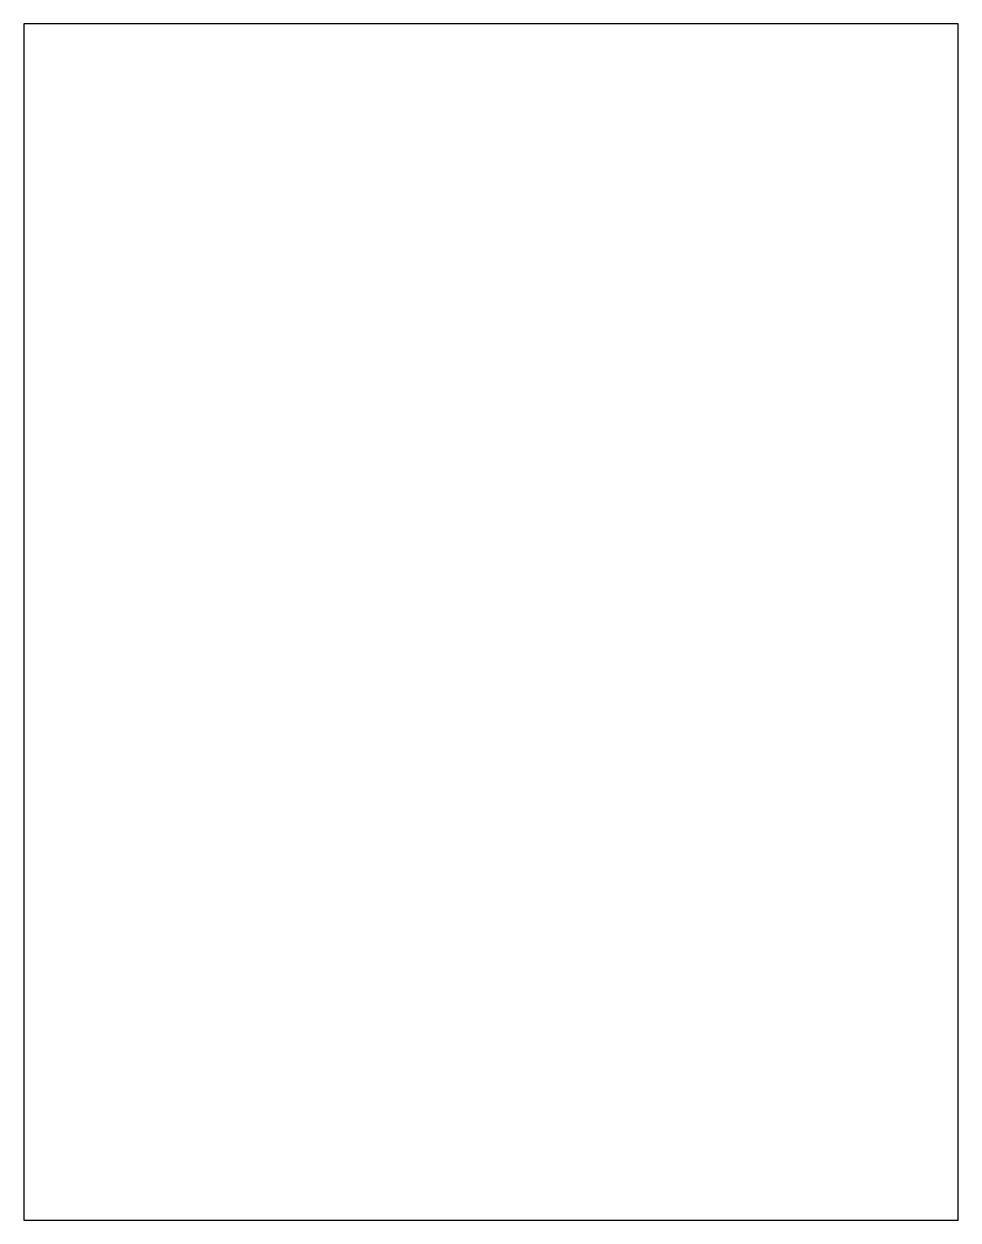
# Model space of a CAD drawing. Header units: millimetres. Extents: x -45 to 45, y -23 to 93.
import ezdxf

# ---------------------------------------------------------------- set-up
doc = ezdxf.new("R2010")
doc.units = ezdxf.units.MM
doc.layers.get('0').update_dxf_attribs({"linetype": 'CONTINUOUS'})

msp = doc.modelspace()

# ---------------------------------------------------------------- linework, layer by layer
msp.add_lwpolyline([(45.125, 92.525), (-45.125, 92.525), (-45.125, -23.025), (45.125, -23.025)], close=True)

doc.saveas('drawing.dxf')
